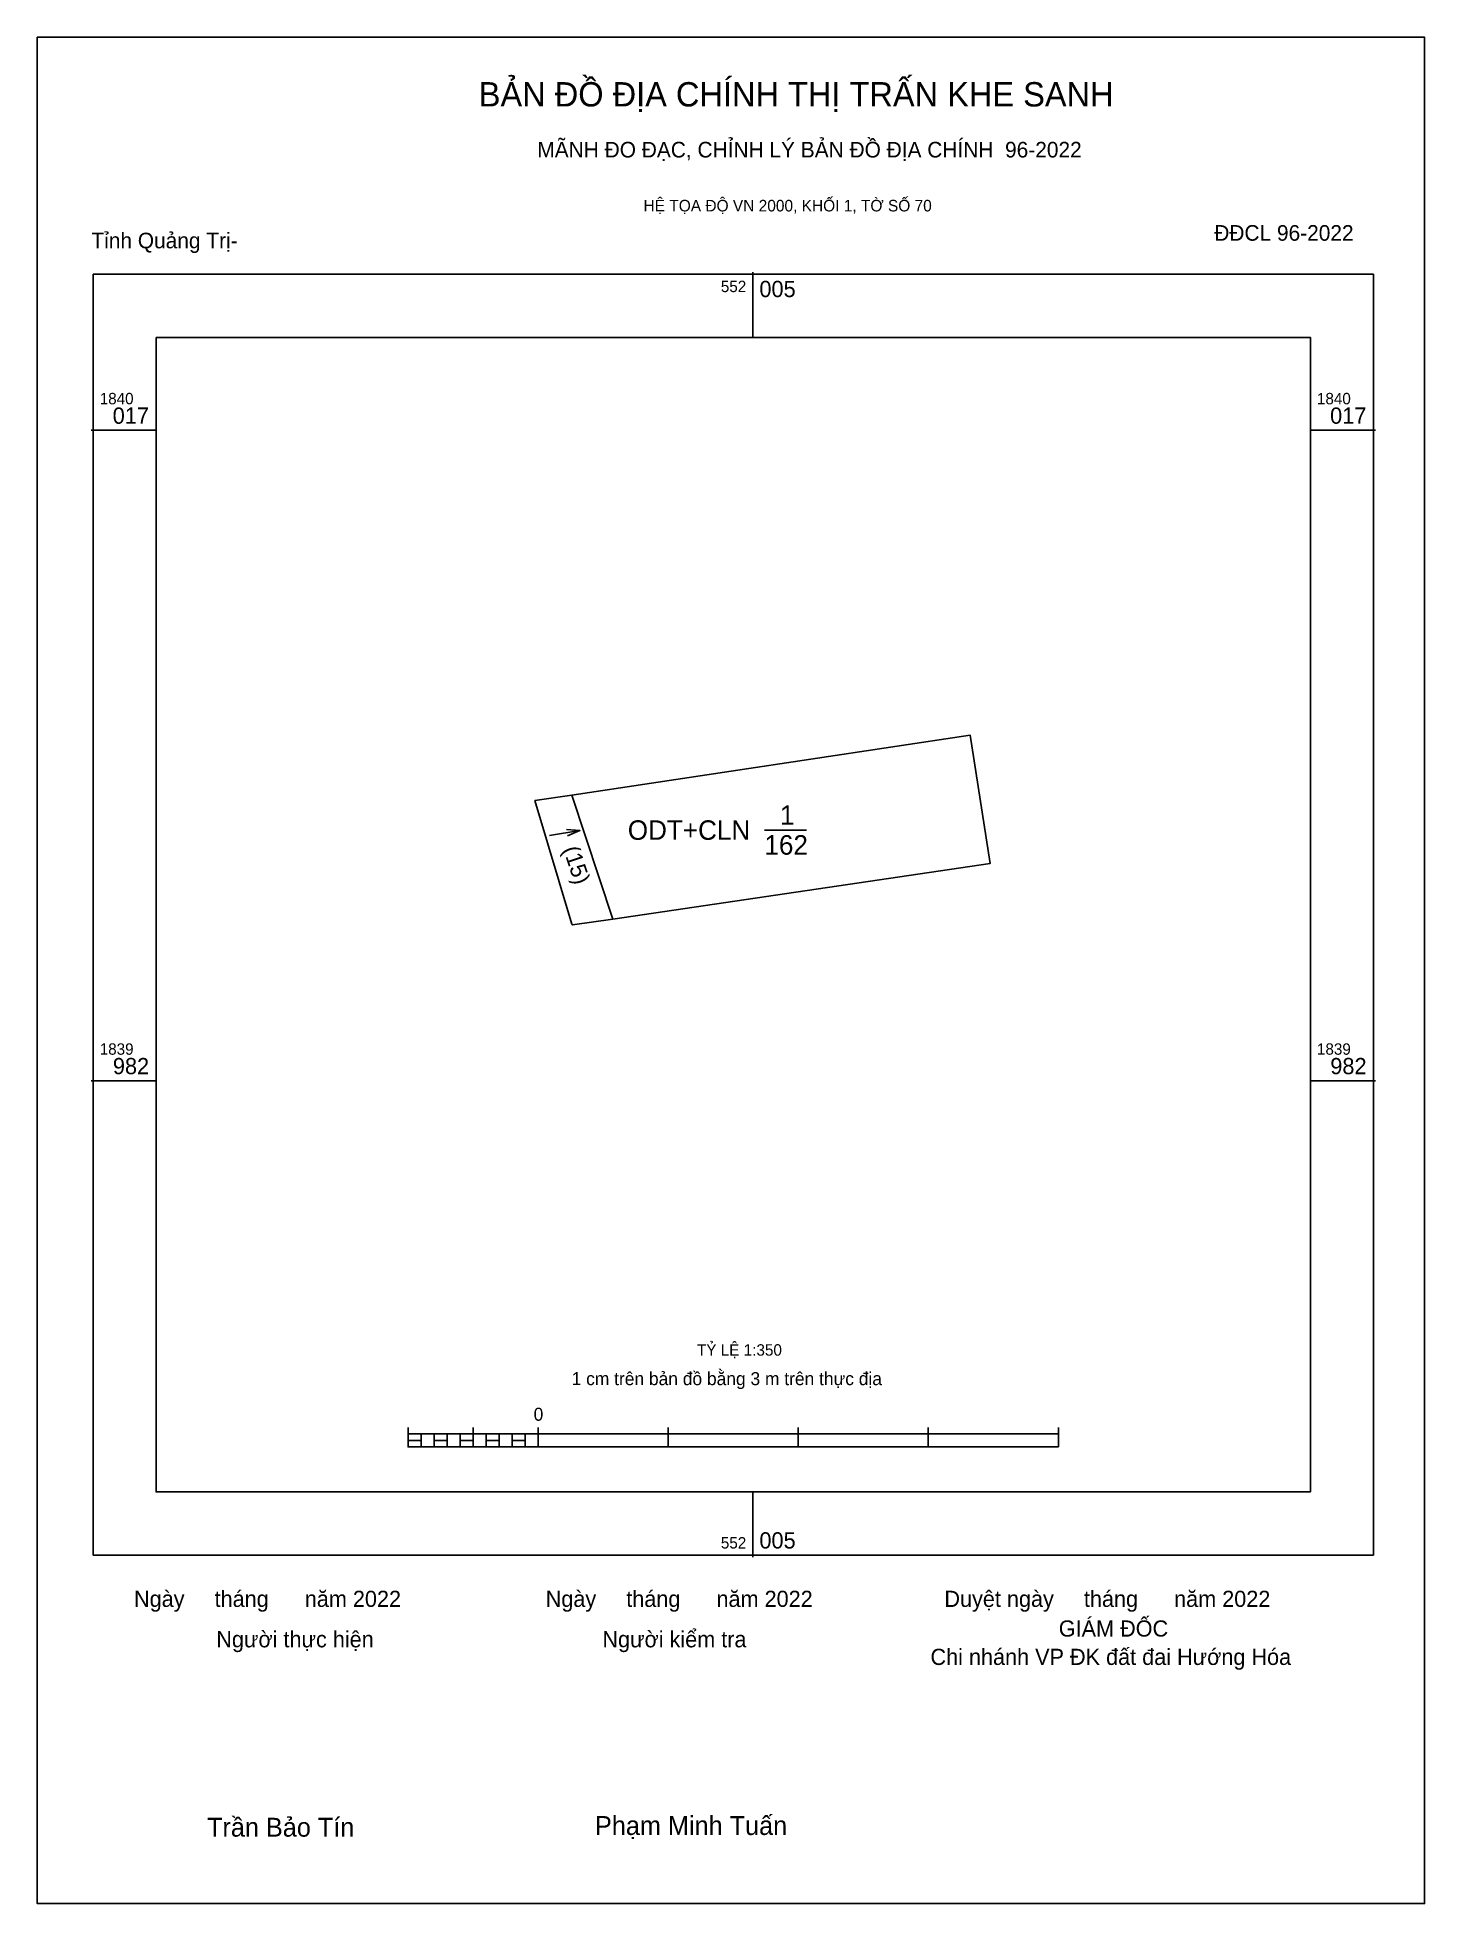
# Model space of a CAD drawing. Extents: x 551967 to 552041, y 1839938 to 1840039.
import ezdxf

# ---------------------------------------------------------------- set-up
doc = ezdxf.new("R2010")
doc.units = 0
for name, color, linetype in [('Level 10', 7, 'Continuous'), ('Level 13', 7, 'Continuous'), ('Level 15', 7, 'Continuous'), ('Level 27', 7, 'Continuous'), ('Level 50', 7, 'Continuous'), ('Level 6', 7, 'Continuous'), ('Level 62', 7, 'Continuous'), ('Level 63', 7, 'Continuous'), ('Level 9', 7, 'Continuous')]:
    doc.layers.add(name, color=color, linetype=linetype)

msp = doc.modelspace()

# ---------------------------------------------------------------- linework, layer by layer
at = {"layer": 'Level 10'}
msp.add_line((552005.84, 1839995.85), (552008.11, 1839995.85), dxfattribs=at)
msp.add_lwpolyline([(551997.67, 1839991.05), (551995.48, 1839990.73), (551995.45, 1839990.78), (551993.46, 1839997.44), (551995.45, 1839997.73), (552016.94, 1840000.97), (552018.02, 1839994.05)], close=True, dxfattribs=at)
at = {"layer": 'Level 15'}
msp.add_lwpolyline([(551966.61, 1840038.6), (552041.46, 1840038.6), (552041.46, 1839937.95), (551966.61, 1839937.95)], close=True, dxfattribs=at)
at = {"layer": 'Level 27'}
for p, q in [((552016.94, 1840000.97), (552016.94, 1840000.97)), ((552018.02, 1839994.05), (552018.02, 1839994.05)), ((551995.48, 1839990.73), (551995.48, 1839990.73))]:
    msp.add_line(p, q, dxfattribs=at)
at = {"layer": 'Level 50'}
msp.add_line((551995.45, 1839997.73), (551997.67, 1839991.05), dxfattribs=at)
at = {"layer": 'Level 62'}
msp.add_lwpolyline([(551973.02, 1840022.42), (552035.3, 1840022.42), (552035.3, 1839960.15), (551973.02, 1839960.15)], close=True, dxfattribs=at)
at = {"layer": 'Level 63'}
for p, q in [((552005.22, 1840025.93), (552005.22, 1840022.42)), ((551969.52, 1840017.41), (551973.02, 1840017.41)), ((552035.3, 1840017.41), (552038.81, 1840017.41)), ((551995.89, 1839995.82), (551994.25, 1839995.55)), ((551969.52, 1839982.33), (551973.02, 1839982.33)), ((552035.3, 1839982.33), (552038.81, 1839982.33)), ((551986.62, 1839963.63), (551986.62, 1839962.58)), ((551986.62, 1839963.28), (552021.7, 1839963.28)), ((551987.32, 1839963.28), (551987.32, 1839962.58)), ((551988.02, 1839963.28), (551988.02, 1839962.58)), ((551988.72, 1839963.28), (551988.72, 1839962.58)), ((551989.43, 1839963.28), (551989.43, 1839962.58)), ((551990.13, 1839963.63), (551990.13, 1839962.58)), ((551990.13, 1839963.28), (551990.13, 1839962.58)), ((551990.83, 1839963.28), (551990.83, 1839962.58)), ((551991.53, 1839963.28), (551991.53, 1839962.58)), ((551992.23, 1839963.28), (551992.23, 1839962.58)), ((551992.93, 1839963.28), (551992.93, 1839962.58)), ((551993.64, 1839963.63), (551993.64, 1839962.58)), ((551993.64, 1839963.28), (551993.64, 1839962.58)), ((552000.65, 1839963.63), (552000.65, 1839962.58)), ((552007.67, 1839963.63), (552007.67, 1839962.58)), ((552014.68, 1839963.63), (552014.68, 1839962.58)), ((552021.7, 1839963.63), (552021.7, 1839962.58)), ((551986.62, 1839962.58), (552021.7, 1839962.58)), ((552005.22, 1839960.15), (552005.22, 1839956.64))]:
    msp.add_line(p, q, dxfattribs=at)
for points in [[(551969.62, 1840025.82), (552038.7, 1840025.82), (552038.7, 1839956.75), (551969.62, 1839956.75)], [(551986.62, 1839962.93), (551987.32, 1839962.93), (551987.32, 1839962.58), (551986.62, 1839962.58)], [(551986.62, 1839962.93), (551987.32, 1839962.93), (551987.32, 1839962.58), (551986.62, 1839962.58)], [(551988.02, 1839962.93), (551988.72, 1839962.93), (551988.72, 1839962.58), (551988.02, 1839962.58)], [(551989.43, 1839962.93), (551990.13, 1839962.93), (551990.13, 1839962.58), (551989.43, 1839962.58)], [(551990.83, 1839962.93), (551991.53, 1839962.93), (551991.53, 1839962.58), (551990.83, 1839962.58)], [(551992.23, 1839962.93), (551992.93, 1839962.93), (551992.93, 1839962.58), (551992.23, 1839962.58)]]:
    msp.add_lwpolyline(points, close=True, dxfattribs=at)
msp.add_lwpolyline([(551995.16, 1839995.88), (551995.89, 1839995.82), (551995.22, 1839995.53)], dxfattribs=at)

# ---------------------------------------------------------------- texts
at = {"layer": 'Level 13'}
for s, height, p in [('1', 1.05, (552006.68, 1839996.13)), ('ODT+CLN', 1.052, (551998.47, 1839995.32)), ('162', 1.052, (552005.84, 1839994.52))]:
    msp.add_text(s, height=height, dxfattribs=at).set_placement(p)
at = {"layer": 'Level 6'}
msp.add_text('TỶ LỆ 1:350', height=0.6167, dxfattribs=at).set_placement((552002.2, 1839967.5))
at = {"layer": 'Level 63'}
for s, height, p in [('BẢN ĐỒ ĐỊA CHÍNH THỊ TRẤN KHE SANH', 1.3133, (551990.43, 1840034.87)), ('MÃNH ĐO ĐẠC, CHỈNH LÝ BẢN ĐỒ ĐỊA CHÍNH  96-2022', 0.8427, (551993.59, 1840032.12)), ('HỆ TỌA ĐỘ VN 2000, KHỐI 1, TỜ SỐ 70', 0.6238, (551999.32, 1840029.21)), ('552', 0.614, (552003.49, 1840024.86)), ('005', 0.877, (552005.57, 1840024.59)), ('1840', 0.614, (551969.98, 1840018.81)), ('1840', 0.614, (552035.65, 1840018.81)), ('017', 0.877, (551970.68, 1840017.76)), ('017', 0.877, (552036.36, 1840017.76)), ('D', 0.00352, (551993.81, 1839997.46)), ('D', 0.00352, (551995.23, 1839993.11)), ('D', 0.00352, (551996.58, 1839990.89)), ('1839', 0.614, (551969.98, 1839983.73)), ('1839', 0.614, (552035.65, 1839983.73)), ('982', 0.877, (551970.69, 1839982.68)), ('982', 0.877, (552036.37, 1839982.68)), ('1 cm trên bản đồ bằng 3 m trên thực địa', 0.7016, (551995.44, 1839965.91)), ('0', 0.702, (551993.39, 1839963.99)), ('005', 0.877, (552005.57, 1839957.1)), ('552', 0.614, (552003.49, 1839957.1)), ('Ngày     tháng      năm 2022', 0.8729, (551971.83, 1839953.95)), ('Ngày     tháng      năm 2022', 0.8729, (551994.04, 1839953.95)), ('Duyệt ngày     tháng      năm 2022', 0.8729, (552015.55, 1839953.95)), ('GIÁM ĐỐC', 0.873, (552021.72, 1839952.35)), ('Người thực hiện', 0.8729, (551976.27, 1839951.77)), ('Người kiểm tra', 0.8729, (551997.1, 1839951.77)), ('Chi nhánh VP ĐK đất đai Hướng Hóa', 0.8729, (552014.8, 1839950.82)), ('Phạm Minh Tuấn', 1.0182, (551996.7, 1839941.65)), ('Trần Bảo Tín', 1.0182, (551975.77, 1839941.56))]:
    msp.add_text(s, height=height, dxfattribs=at).set_placement(p)
at = {"layer": 'Level 9'}
for s, p in [('ĐĐCL 96-2022', (552030.11, 1840027.63)), ('Tỉnh Quảng Trị-', (551969.53, 1840027.22))]:
    msp.add_text(s, height=0.8427, dxfattribs=at).set_placement(p)
msp.add_text('(15)', height=0.877, rotation=288.5468, dxfattribs=at).set_placement((551994.97, 1839994.82))

doc.saveas('drawing.dxf')
